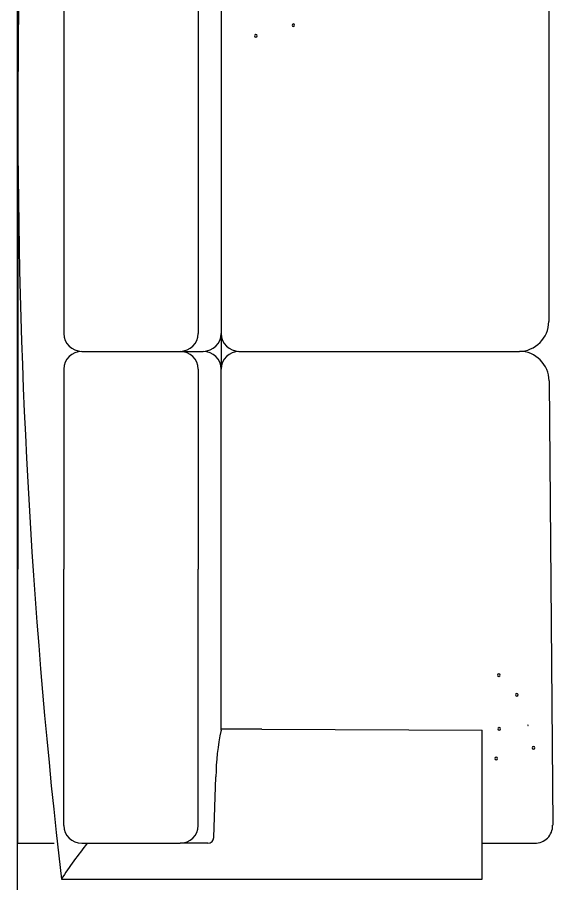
# Model space of a CAD drawing. Header units: feet. Extents: x 15180 to 17114, y 6067 to 8094.
# Drawn here: x 16430.29 to 16458.71, y 7826.77 to 7872.75 of the extents above; entities that cross this region are included whole.
import ezdxf

# ---------------------------------------------------------------- set-up
doc = ezdxf.new("R2010")
doc.units = ezdxf.units.FT
doc.layers.add('freecads.com', color=7, linetype='Continuous')

msp = doc.modelspace()

# ---------------------------------------------------------------- linework, layer by layer
msp.add_lwpolyline([(16430.286, 7908.65), (16430.286, 7718.317)])
at = {"layer": 'freecads.com', "ltscale": 2}
for p, q in [((16430.315, 7908.627), (16430.315, 7843.453)), ((16439.888, 7899.054), (16439.888, 7855.972)), ((16441.106, 7897.836), (16441.106, 7855.972)), ((16432.756, 7877.697), (16432.756, 7855.972)), ((16458.501, 7877.697), (16458.501, 7856.605)), ((16441.106, 7855.972), (16441.106, 7854.075)), ((16433.704, 7855.024), (16438.94, 7855.024)), ((16438.94, 7855.024), (16440.158, 7855.024)), ((16442.055, 7855.024), (16442.055, 7855.024)), ((16442.055, 7855.024), (16456.92, 7855.024)), ((16456.92, 7855.024), (16456.94, 7855.024)), ((16432.756, 7854.075), (16432.756, 7843.453)), ((16439.888, 7854.075), (16439.888, 7843.453)), ((16441.106, 7834.917), (16441.106, 7854.075)), ((16458.521, 7853.456), (16458.71, 7829.866)), ((16430.315, 7828.91), (16430.315, 7843.453)), ((16432.756, 7829.858), (16432.756, 7843.453)), ((16439.888, 7829.858), (16439.888, 7843.453)), ((16443.27, 7834.977), (16441.106, 7834.977)), ((16443.27, 7834.977), (16454.974, 7834.917)), ((16454.974, 7827.013), (16454.974, 7834.917)), ((16440.721, 7829.215), (16440.834, 7832.438)), ((16430.315, 7828.91), (16432.234, 7828.91)), ((16433.704, 7828.91), (16438.94, 7828.91)), ((16440.405, 7828.91), (16438.94, 7828.91)), ((16454.974, 7828.91), (16457.761, 7828.91)), ((16432.625, 7827.013), (16454.974, 7827.013))]:
    msp.add_line(p, q, dxfattribs=at)
for centre, radius, start, end in [((16785.252, 7867.449), 354.938, 173.68225, 186.54157), ((16444.94, 7872.333), 0.0703, 1.3946, 181.3946), ((16444.94, 7872.333), 0.0703, 181.3946, 1.3946), ((16442.951, 7871.767), 0.0703, 1.3946, 181.3946), ((16442.951, 7871.767), 0.0703, 181.3946, 1.3946), ((16456.92, 7856.605), 1.581, 270, 0), ((16433.704, 7855.972), 0.948, 180, 270), ((16438.94, 7855.972), 0.948, 270, 0), ((16440.158, 7855.972), 0.948, 270, 0), ((16442.055, 7855.972), 0.948, 180, 270), ((16433.704, 7854.075), 0.948, 90, 180), ((16438.94, 7854.075), 0.948, 0, 90), ((16440.158, 7854.075), 0.948, 0, 90), ((16442.055, 7854.075), 0.948, 90, 180), ((16456.94, 7853.443), 1.581, 0.4579, 90), ((16455.851, 7837.84), 0.0703, 1.3946, 181.3946), ((16455.851, 7837.84), 0.0703, 181.3946, 1.3946), ((16456.801, 7836.799), 0.0703, 1.3946, 181.3946), ((16456.801, 7836.799), 0.0703, 181.3946, 1.3946), ((16457.404, 7835.18), 0.0117, 1.3946, 181.3946), ((16457.404, 7835.18), 0.0117, 181.3946, 1.3946), ((16452.521, 7832.41), 11.687, 167.6131, 179.8582), ((16455.872, 7834.98), 0.0703, 1.3946, 181.3946), ((16455.872, 7834.98), 0.0703, 181.3946, 1.3946), ((16457.694, 7833.976), 0.0703, 1.3946, 181.3946), ((16457.694, 7833.976), 0.0703, 181.3946, 1.3946), ((16455.706, 7833.41), 0.0703, 1.3946, 181.3946), ((16455.706, 7833.41), 0.0703, 181.3946, 1.3946), ((16433.704, 7829.858), 0.948, 180, 270), ((16438.94, 7829.858), 0.948, 270, 0), ((16457.761, 7829.858), 0.948, 270, 0.4579), ((16440.405, 7829.226), 0.316, 270, 357.9816), ((16452.635, 7814.044), 23.844, 141.4328, 147.0519)]:
    msp.add_arc(centre, radius, start, end, dxfattribs=at)

doc.saveas('drawing.dxf')
